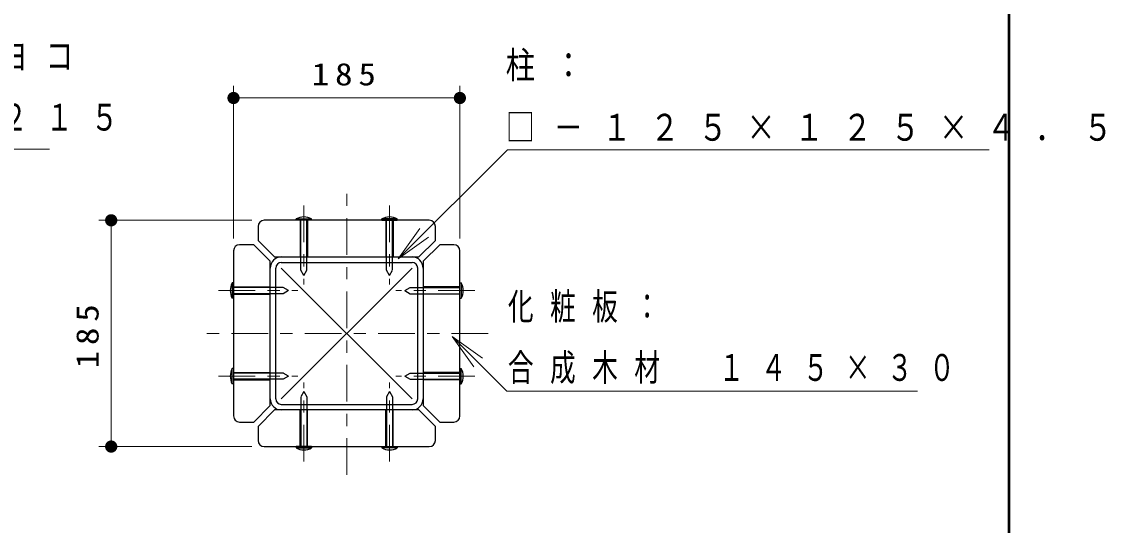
# Model space of a CAD drawing. Units: millimetres on the paper. Extents: x -385 to 8, y 0 to 267.
# Drawn here: x -80.7 to 7.9, y 49.7 to 90.9 of the extents above; entities that cross this region are included whole.
import ezdxf

# ---------------------------------------------------------------- set-up
doc = ezdxf.new("R2010")
doc.units = ezdxf.units.MM
doc.linetypes.add('USER2', pattern=[6, 3, -1, 1, -1])
doc.layers.add('LY_1', color=7, linetype='Continuous', lineweight=25)
doc.styles.add('ＭＳ ゴシック', font='')
doc.styles.get('ＭＳ ゴシック').set_extended_font_data('MS Gothic')

# ---------------------------------------------------------------- blocks, each defined once
blk = doc.blocks.new('filled_dot')
at = {"color": 0, "linetype": 'Continuous', "lineweight": -2, "const_width": 1.25}
blk.add_lwpolyline([(-0.625, 0, 1), (0.625, 0, 1)], format="xyb", close=True, dxfattribs=at)

msp = doc.modelspace()

# ---------------------------------------------------------------- linework, layer by layer
at = {"layer": 'LY_1', "lineweight": 50}
msp.add_line((0, 0), (0, 267), dxfattribs=at)
at = {"layer": 'LY_1', "lineweight": 13}
for p, q in [((-63.401, 73.114), (-63.401, 85.614)), ((-44.901, 73.114), (-44.901, 85.614)), ((-63.401, 84.614), (-44.901, 84.614)), ((-61.901, 74.614), (-74.401, 74.614)), ((-73.401, 56.114), (-73.401, 74.614)), ((-49.942, 71.465), (-48.173, 73.939)), ((-49.942, 71.465), (-47.819, 73.585)), ((-47.466, 73.231), (-49.942, 71.465)), ((-59.501, 70.714), (-48.801, 60.014)), ((-59.501, 60.014), (-48.801, 70.714)), ((-45.546, 65.1), (-43.418, 62.986)), ((-45.546, 65.1), (-43.065, 63.341)), ((-43.77, 62.631), (-45.546, 65.1)), ((-61.901, 56.114), (-74.401, 56.114))]:
    msp.add_line(p, q, dxfattribs=at)
at = {"layer": 'LY_1', "linetype": 'USER2', "lineweight": 13}
for p, q in [((-54.151, 53.791), (-54.151, 76.938)), ((-57.651, 75.837), (-57.651, 69.372)), ((-50.651, 75.837), (-50.651, 69.372)), ((-64.624, 68.864), (-58.159, 68.864)), ((-43.678, 68.864), (-50.143, 68.864)), ((-42.577, 65.364), (-65.725, 65.364)), ((-64.624, 61.864), (-58.159, 61.864)), ((-57.651, 54.891), (-57.651, 61.356)), ((-50.651, 54.891), (-50.651, 61.356)), ((-43.678, 61.864), (-50.143, 61.864))]:
    msp.add_line(p, q, dxfattribs=at)
at = {"layer": 'LY_1', "color": 40}
for p, q in [((-47.401, 74.614), (-60.901, 74.614)), ((-61.401, 74.114), (-61.401, 72.968)), ((-46.901, 72.968), (-46.901, 74.114)), ((-61.401, 72.968), (-60.047, 71.614)), ((-46.901, 72.968), (-48.255, 71.614)), ((-63.401, 72.114), (-63.401, 58.614)), ((-61.755, 72.614), (-62.901, 72.614)), ((-61.755, 72.614), (-60.401, 71.261)), ((-46.547, 72.614), (-47.901, 71.261)), ((-45.401, 72.614), (-46.547, 72.614)), ((-44.901, 58.614), (-44.901, 72.114)), ((-60.401, 59.468), (-60.401, 71.261)), ((-60.047, 71.614), (-48.255, 71.614)), ((-47.901, 71.261), (-47.901, 59.468)), ((-61.755, 58.114), (-60.401, 59.468)), ((-46.547, 58.114), (-47.901, 59.468)), ((-61.401, 57.761), (-60.047, 59.114)), ((-48.255, 59.114), (-60.047, 59.114)), ((-46.901, 57.761), (-48.255, 59.114)), ((-62.901, 58.114), (-61.755, 58.114)), ((-61.401, 57.761), (-61.401, 56.614)), ((-46.901, 56.614), (-46.901, 57.761)), ((-46.547, 58.114), (-45.401, 58.114)), ((-60.901, 56.114), (-47.401, 56.114))]:
    msp.add_line(p, q, dxfattribs=at)
at = {"layer": 'LY_1'}
for p, q in [((-58.276, 74.614), (-58.276, 74.726)), ((-58.276, 74.726), (-57.026, 74.726)), ((-57.026, 74.614), (-58.276, 74.614)), ((-57.951, 74.614), (-57.951, 71.614)), ((-57.901, 70.563), (-57.901, 74.614)), ((-57.401, 70.535), (-57.401, 74.614)), ((-57.351, 74.614), (-57.351, 71.614)), ((-57.026, 74.614), (-57.026, 74.726)), ((-51.276, 74.614), (-51.276, 74.726)), ((-50.026, 74.726), (-51.276, 74.726)), ((-51.276, 74.614), (-50.026, 74.614)), ((-50.951, 74.614), (-50.951, 71.614)), ((-50.901, 70.535), (-50.901, 74.614)), ((-50.401, 70.563), (-50.401, 74.614)), ((-50.351, 74.614), (-50.351, 71.614)), ((-50.026, 74.614), (-50.026, 74.726)), ((-57.651, 70.114), (-57.901, 70.547)), ((-57.651, 70.114), (-57.401, 70.547)), ((-50.651, 70.114), (-50.901, 70.547)), ((-50.651, 70.114), (-50.401, 70.547)), ((-63.401, 69.489), (-63.513, 69.489)), ((-63.513, 69.489), (-63.513, 68.239)), ((-63.401, 68.239), (-63.401, 69.489)), ((-63.401, 69.164), (-60.401, 69.164)), ((-59.35, 69.114), (-63.401, 69.114)), ((-58.901, 68.864), (-59.334, 69.114)), ((-49.401, 68.864), (-48.968, 69.114)), ((-48.952, 69.114), (-44.901, 69.114)), ((-44.901, 69.164), (-47.901, 69.164)), ((-44.901, 69.489), (-44.789, 69.489)), ((-44.901, 68.239), (-44.901, 69.489)), ((-44.789, 69.489), (-44.789, 68.239)), ((-63.401, 68.239), (-63.513, 68.239)), ((-59.322, 68.614), (-63.401, 68.614)), ((-63.401, 68.564), (-60.401, 68.564)), ((-58.901, 68.864), (-59.334, 68.614)), ((-49.401, 68.864), (-48.968, 68.614)), ((-48.98, 68.614), (-44.901, 68.614)), ((-44.901, 68.564), (-47.901, 68.564)), ((-44.901, 68.239), (-44.789, 68.239)), ((-63.401, 62.489), (-63.513, 62.489)), ((-63.513, 61.239), (-63.513, 62.489)), ((-63.401, 62.489), (-63.401, 61.239)), ((-63.401, 62.164), (-60.401, 62.164)), ((-59.322, 62.114), (-63.401, 62.114)), ((-58.901, 61.864), (-59.334, 62.114)), ((-49.401, 61.864), (-48.968, 62.114)), ((-48.98, 62.114), (-44.901, 62.114)), ((-44.901, 62.164), (-47.901, 62.164)), ((-44.901, 62.489), (-44.901, 61.239)), ((-44.901, 62.489), (-44.789, 62.489)), ((-44.789, 61.239), (-44.789, 62.489)), ((-63.401, 61.239), (-63.513, 61.239)), ((-59.35, 61.614), (-63.401, 61.614)), ((-63.401, 61.564), (-60.401, 61.564)), ((-58.901, 61.864), (-59.334, 61.614)), ((-49.401, 61.864), (-48.968, 61.614)), ((-48.952, 61.614), (-44.901, 61.614)), ((-44.901, 61.564), (-47.901, 61.564)), ((-44.901, 61.239), (-44.789, 61.239)), ((-57.651, 60.614), (-57.901, 60.181)), ((-57.651, 60.614), (-57.401, 60.181)), ((-50.651, 60.614), (-50.901, 60.181)), ((-50.651, 60.614), (-50.401, 60.181)), ((-57.901, 60.165), (-57.901, 56.114)), ((-57.401, 60.194), (-57.401, 56.114)), ((-50.901, 60.194), (-50.901, 56.114)), ((-50.401, 60.165), (-50.401, 56.114)), ((-57.951, 56.114), (-57.951, 59.114)), ((-57.351, 56.114), (-57.351, 59.114)), ((-50.951, 56.114), (-50.951, 59.114)), ((-50.351, 56.114), (-50.351, 59.114)), ((-58.276, 56.114), (-58.276, 56.002)), ((-57.026, 56.114), (-58.276, 56.114)), ((-58.276, 56.002), (-57.026, 56.002)), ((-57.026, 56.114), (-57.026, 56.002)), ((-51.276, 56.114), (-50.026, 56.114)), ((-51.276, 56.114), (-51.276, 56.002)), ((-50.026, 56.002), (-51.276, 56.002)), ((-50.026, 56.114), (-50.026, 56.002))]:
    msp.add_line(p, q, dxfattribs=at)
at = {"layer": 'LY_1', "color": 3}
for p, q in [((-59.501, 71.614), (-48.801, 71.614)), ((-59.501, 71.164), (-48.801, 71.164)), ((-60.401, 60.014), (-60.401, 70.714)), ((-59.951, 60.014), (-59.951, 70.714)), ((-48.351, 60.014), (-48.351, 70.714)), ((-47.901, 70.714), (-47.901, 60.014)), ((-59.501, 59.564), (-48.801, 59.564)), ((-48.801, 59.114), (-59.501, 59.114))]:
    msp.add_line(p, q, dxfattribs=at)
at = {"layer": 'LY_1', "lineweight": 13}
for points in [[(-120.2, 71.893), (-111.671, 80.422), (-78.452, 80.422)], [(-49.942, 71.465), (-41.006, 80.389), (-1.632, 80.389)], [(-45.546, 65.1), (-41.068, 60.652), (-7.508, 60.652)]]:
    msp.add_lwpolyline(points, dxfattribs=at)
at = {"layer": 'LY_1', "color": 40}
for centre, start, end in [((-60.901, 74.114), 90, 180), ((-47.401, 74.114), 0, 90), ((-62.901, 72.114), 90, 180), ((-45.401, 72.114), 0, 90), ((-62.901, 58.614), 180, 270), ((-45.401, 58.614), 270, 0), ((-60.901, 56.614), 180, 270), ((-47.401, 56.614), 270, 0)]:
    msp.add_arc(centre, 0.5, start, end, dxfattribs=at)
at = {"layer": 'LY_1'}
for centre, start, end in [((-57.651, 73.585), 61.28133, 118.71867), ((-50.651, 73.585), 61.28133, 118.71868), ((-62.372, 68.864), 151.28133, 208.71867), ((-45.93, 68.864), 331.28132, 28.71867), ((-62.372, 61.864), 151.28133, 208.71867), ((-45.93, 61.864), 331.28133, 28.71868), ((-57.651, 57.143), 241.28133, 298.71868), ((-50.651, 57.143), 241.28133, 298.71867)]:
    msp.add_arc(centre, 1.301, start, end, dxfattribs=at)
at = {"layer": 'LY_1', "color": 3}
for centre, radius, start, end in [((-59.501, 70.714), 0.9, 90, 180), ((-59.501, 70.714), 0.45, 90, 180), ((-48.801, 70.714), 0.9, 0, 90), ((-48.801, 70.714), 0.45, 0, 90), ((-59.501, 60.014), 0.9, 180, 270), ((-59.501, 60.014), 0.45, 180, 270), ((-48.801, 60.014), 0.9, 270, 0), ((-48.801, 60.014), 0.45, 270, 0)]:
    msp.add_arc(centre, radius, start, end, dxfattribs=at)

# ---------------------------------------------------------------- block references
at = {"layer": 'LY_1', "lineweight": 13, "xscale": 0.4, "yscale": 0.4}
msp.add_blockref('filled_dot', (-63.401, 84.614), dxfattribs=at)
for p, rotation in [((-44.901, 84.614), 180), ((-73.401, 74.614), 270), ((-73.401, 56.114), 90)]:
    msp.add_blockref('filled_dot', p, dxfattribs=dict(at, rotation=rotation))

# ---------------------------------------------------------------- texts
at = {"layer": 'LY_1', "style": 'ＭＳ ゴシック'}
for s, insert, char_height, attachment_point in [('\\T1.64;\\W0.75;ベ－ス筋：タテ・ヨコ', (-111.964, 87.922), 2.199, 4), ('\\T1.64;\\W0.8;柱：', (-41.162, 87.189), 2.199, 4), ('\\T1.33;\\W1.15;185', (-54.151, 85.614), 1.833, 8), ('\\T1.64;\\W0.75;各４－Ｄ１３\u3000＠２１５', (-111.964, 82.922), 2.199, 4), ('\\T1.64;\\W0.8;□－１２５×１２５×４．５', (-41.162, 82.189), 2.199, 4), ('\\T1.64;\\W0.7;化粧板：', (-40.978, 67.452), 2.199, 4), ('\\T1.64;\\W0.7;合成木材\u3000１４５×３０', (-40.978, 62.452), 2.199, 4)]:
    msp.add_mtext(s, dxfattribs=dict(at, insert=insert, char_height=char_height, attachment_point=attachment_point))
at = {"layer": 'LY_1', "insert": (-74.401, 65.364), "char_height": 1.833, "attachment_point": 8, "rotation": 90, "style": 'ＭＳ ゴシック'}
msp.add_mtext('\\T1.33;\\W1.15;185', dxfattribs=at)

doc.saveas('drawing.dxf')
